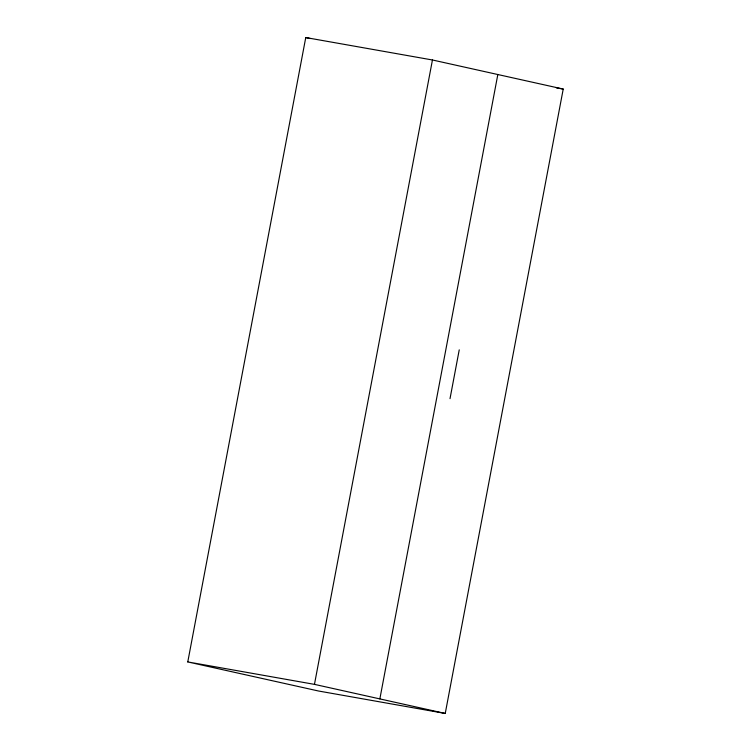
<?xml version="1.0" encoding="UTF-8"?>
<svg xmlns="http://www.w3.org/2000/svg" width="751" height="751" viewBox="0 0 751 751"><rect width="100%" height="100%" fill="white"/><g stroke="black" fill="none" stroke-linecap="round" stroke-linejoin="round"><path stroke-width="1.13" d="M187.778 661.931L305.76 37.55L432.445 59.986L563.222 89.069L445.24 713.45L318.555 691.014L187.778 661.931L314.462 684.368L445.24 713.45M314.462 684.368L432.445 59.986M379.856 698.909L497.829 74.527M450.018 398.65L459.236 349.853M556.313 87.839L563.222 89.069M305.76 37.55L310.313 38.564"/></g></svg>
